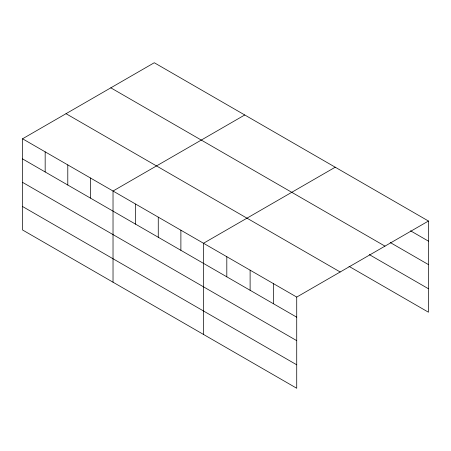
<?xml version="1.0" encoding="UTF-8"?>
<svg xmlns="http://www.w3.org/2000/svg" width="451" height="451" viewBox="0 0 451 451"><rect width="100%" height="100%" fill="white"/><g stroke="black" fill="none" stroke-linecap="round" stroke-linejoin="round"><path stroke-width="0.68" d="M348.973 266.327L428.45 312.21L428.45 221.029L154.276 62.74L22.55 138.79L22.55 229.971L296.724 388.26L296.724 297.079L22.55 138.79M244.752 114.977L113.026 191.027L113.026 282.208M335.228 167.208L203.502 243.264L203.502 334.445M296.724 297.079L428.45 221.029M410.523 230.794L428.45 241.144M390.205 242.514L428.45 264.596M110.805 87.832L384.979 246.128M369.29 254.601L428.45 288.758M66.021 113.691L340.195 271.987M22.55 158.904L296.724 317.194M22.55 182.356L296.724 340.646M22.55 206.519L296.724 364.808M273.419 283.628L273.419 303.737M250.113 270.172L250.113 290.286M226.808 256.715L226.808 276.829M180.885 230.202L180.885 250.316M158.267 217.145L158.267 237.254M135.644 204.083L135.644 224.198M90.409 177.965L90.409 198.079M67.791 164.908L67.791 185.017M45.168 151.846L45.168 171.961"/></g></svg>
